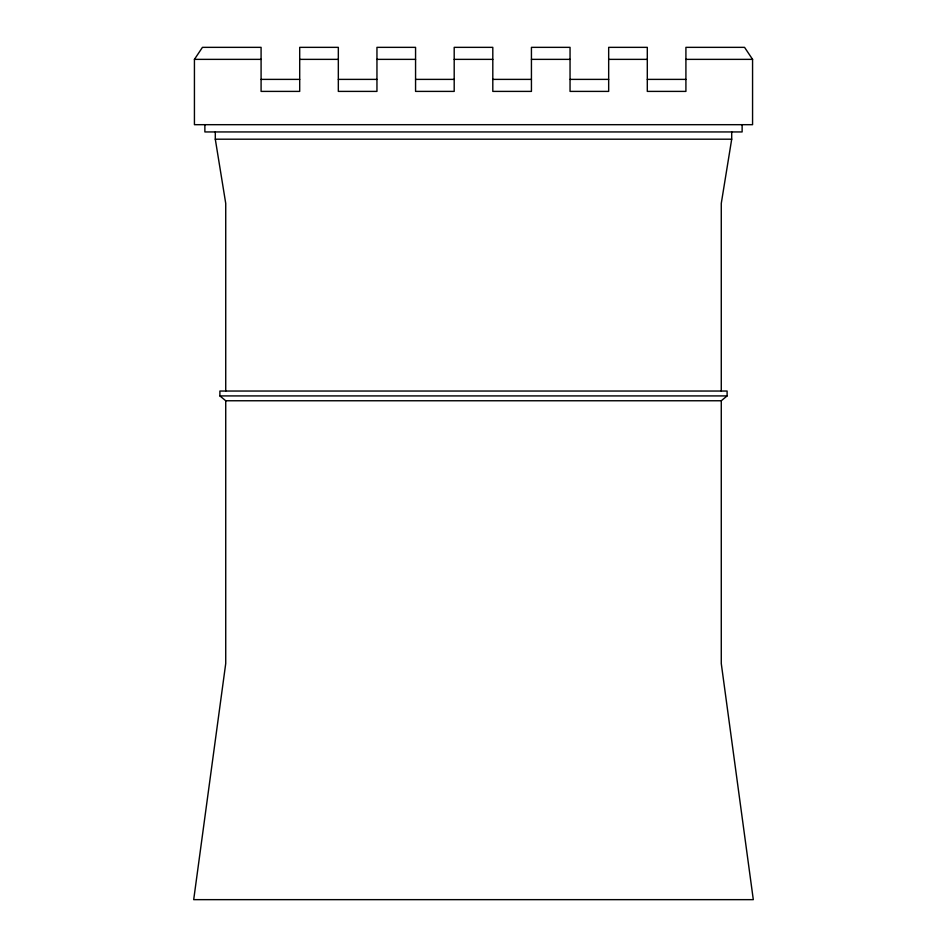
<?xml version="1.0" encoding="UTF-8"?>
<svg xmlns="http://www.w3.org/2000/svg" width="947" height="947" viewBox="0 0 947 947"><rect width="100%" height="100%" fill="white"/><g stroke="black" fill="none" stroke-linecap="round" stroke-linejoin="round"><path stroke-width="1.42" d="M731.7 131.941L731.7 139.197L721.271 203.392L721.271 391.04M194.431 59.365L202.445 47.35L261.088 47.35L261.088 91.397L299.702 91.397L299.702 47.35L338.328 47.35L338.328 91.397L376.953 91.397L376.953 47.35L415.567 47.35L415.567 91.397L454.193 91.397L454.193 47.35L492.807 47.35L492.807 91.397L531.433 91.397L531.433 47.35L570.047 47.35L570.047 91.397L608.672 91.397L608.672 47.35L647.298 47.35L647.298 91.397L685.912 91.397L685.912 47.35L744.555 47.35L752.569 59.365L752.569 124.684L194.431 124.684L194.431 59.365L261.088 59.365M721.271 400.759L727.107 395.917L727.107 391.04L219.893 391.04L219.893 395.917L225.729 400.759L721.271 400.759L721.271 663.527L753.303 899.65L193.697 899.65L225.729 663.527L225.729 400.759M299.702 59.365L338.328 59.365M376.953 59.365L415.567 59.365M454.193 59.365L492.807 59.365M531.433 59.365L570.047 59.365M608.672 59.365L647.298 59.365M685.912 59.365L752.569 59.365M261.088 79.382L299.702 79.382M338.328 79.382L376.953 79.382M415.567 79.382L454.193 79.382M492.807 79.382L531.433 79.382M570.047 79.382L608.672 79.382M647.298 79.382L685.912 79.382M215.3 131.941L215.3 139.197L731.7 139.197M219.893 395.917L727.107 395.917M215.3 139.197L225.729 203.392L225.729 391.04M742.128 124.684L742.128 131.941L204.872 131.941L204.872 124.684"/></g></svg>
